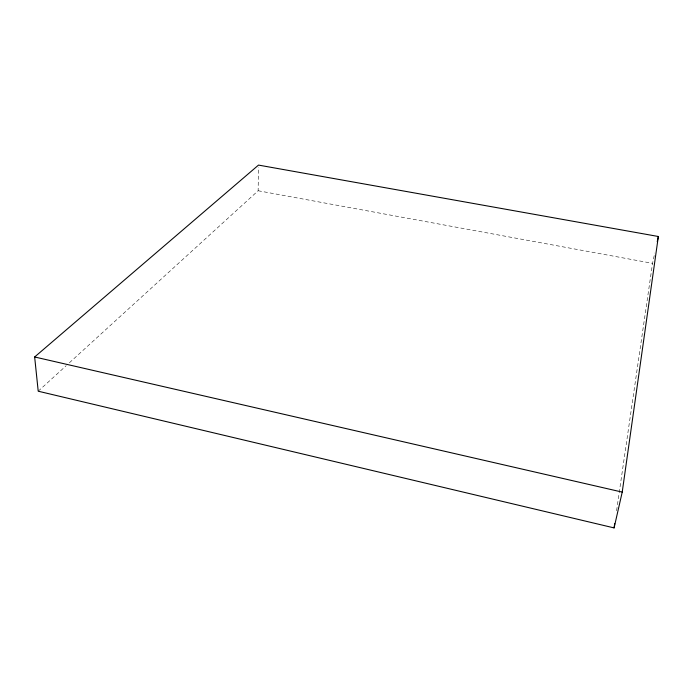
<?xml version="1.0" encoding="UTF-8"?>
<svg xmlns="http://www.w3.org/2000/svg" width="693" height="693" viewBox="0 0 693 693"><rect width="100%" height="100%" fill="white"/><g stroke="black" fill="none" stroke-linecap="round" stroke-linejoin="round"><path stroke-width="0.52" stroke-dasharray="3.46 2.6" d="M69.395 362.777L258.134 190.748L258.48 167.23M616.571 510.776L652.546 263.331L654.781 253.014M38.21 391.207L66.199 365.696M258.134 190.748L652.546 263.331"/><path stroke-width="1.04" d="M622.219 492.108L658.35 236.495L258.506 165.09L34.65 356.973L38.21 391.207L614.085 527.91L622.219 492.108L34.65 356.973M614.085 527.91L614.708 523.631M657.233 241.658L658.35 236.495"/></g></svg>
